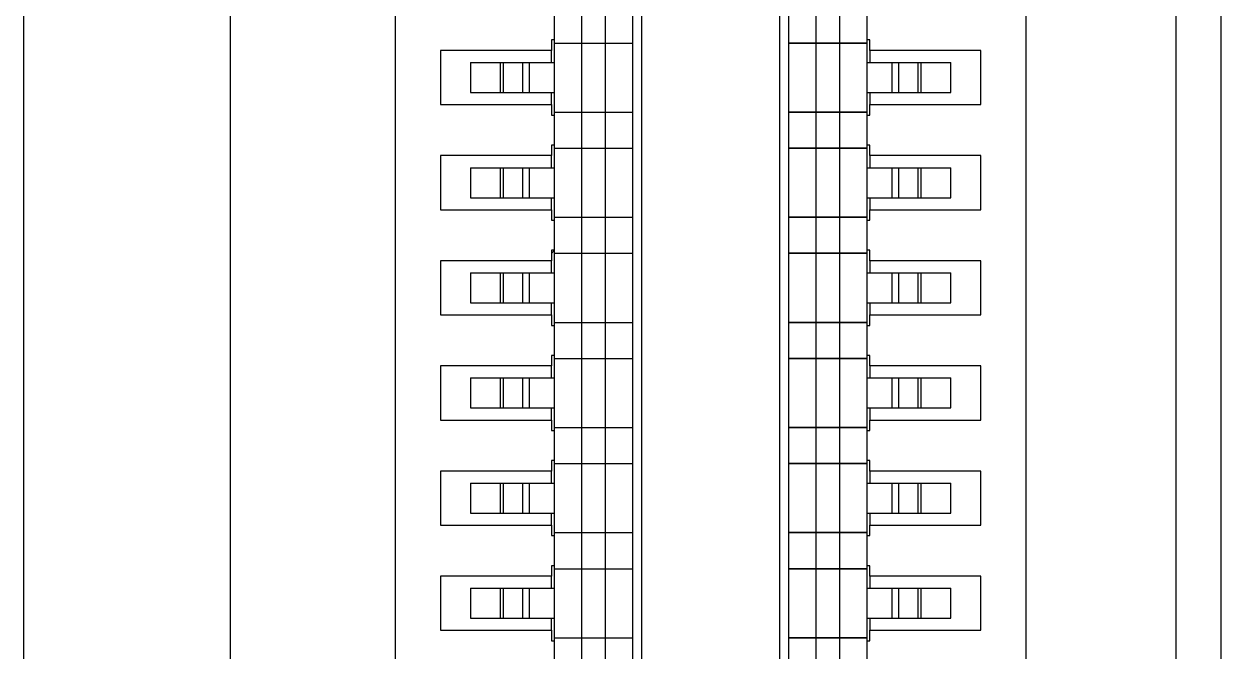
# Model space of a CAD drawing. Header units: millimetres. Extents: x 164 to 1164, y 133 to 906.
# Drawn here: x 537.22 to 549.18, y 326.65 to 332.92 of the extents above; entities that cross this region are included whole.
import ezdxf

# ---------------------------------------------------------------- set-up
doc = ezdxf.new("R2010")
doc.units = ezdxf.units.MM
for name, color, linetype in [('00侧挡板', 103, 'Continuous'), ('_10438', 7, 'Continuous'), ('_139725', 7, 'Continuous'), ('_150206', 7, 'Continuous'), ('_15829', 7, 'Continuous'), ('_205064', 7, 'Continuous'), ('_298551', 7, 'Continuous'), ('_329951', 7, 'Continuous'), ('_377435', 7, 'Continuous'), ('_395640', 7, 'Continuous'), ('_455281', 7, 'Continuous'), ('_510726', 7, 'Continuous'), ('_557848', 7, 'Continuous'), ('_563866', 7, 'Continuous')]:
    doc.layers.add(name, color=color, linetype=linetype)

# ---------------------------------------------------------------- blocks, each defined once
blk = doc.blocks.new('SFWER23')
at = {"color": 7}
for p, q in [((-187.8026, -338.7962), (-197.3999, -338.7962)), ((-187.8026, -338.9462), (-197.3999, -338.9462)), ((-198.1026, -342.0962), (-187.8026, -342.0962))]:
    blk.add_line(p, q, dxfattribs=at)
at = {"color": 3}
blk.add_line((-187.8026, -338.7962), (-197.3999, -338.7962), dxfattribs=at)
at = {"color": 2}
for p, q in [((-197.4326, -339.4462), (-188.4726, -339.4462)), ((-194.8173, -341.0262), (-194.8276, -341.0159)), ((-188.4726, -341.5462), (-197.4326, -341.5462))]:
    blk.add_line(p, q, dxfattribs=at)
at = {"color": 4}
for p, q in [((-195.4926, -339.5962), (-195.4926, -339.9662)), ((-195.3126, -339.5962), (-195.4926, -339.5962)), ((-195.3126, -339.9662), (-195.3126, -339.5962)), ((-195.1426, -339.5962), (-195.1426, -339.9662)), ((-194.9626, -339.5962), (-195.1426, -339.5962)), ((-194.9626, -339.9662), (-194.9626, -339.5962)), ((-194.7926, -339.5962), (-194.7926, -339.9662)), ((-194.6126, -339.5962), (-194.7926, -339.5962)), ((-194.6126, -339.9662), (-194.6126, -339.5962)), ((-194.4426, -339.5962), (-194.4426, -339.9662)), ((-194.2626, -339.5962), (-194.4426, -339.5962)), ((-194.2626, -339.9662), (-194.2626, -339.5962)), ((-194.0926, -339.5962), (-194.0926, -339.9662)), ((-193.9126, -339.5962), (-194.0926, -339.5962)), ((-193.9126, -339.9662), (-193.9126, -339.5962)), ((-193.7426, -339.5962), (-193.7426, -339.9662)), ((-193.5626, -339.5962), (-193.7426, -339.5962)), ((-193.5626, -339.9662), (-193.5626, -339.5962)), ((-195.4926, -339.9662), (-195.4526, -339.9662)), ((-195.3526, -339.9662), (-195.3126, -339.9662)), ((-195.1426, -339.9662), (-195.1026, -339.9662)), ((-195.0026, -339.9662), (-194.9626, -339.9662)), ((-194.7926, -339.9662), (-194.7526, -339.9662)), ((-194.6526, -339.9662), (-194.6126, -339.9662)), ((-194.4426, -339.9662), (-194.4026, -339.9662)), ((-194.3026, -339.9662), (-194.2626, -339.9662)), ((-194.0926, -339.9662), (-194.0526, -339.9662)), ((-193.9526, -339.9662), (-193.9126, -339.9662)), ((-193.7426, -339.9662), (-193.7026, -339.9662)), ((-193.6026, -339.9662), (-193.5626, -339.9662)), ((-195.4926, -341.0262), (-195.4926, -341.3962)), ((-195.4526, -341.0262), (-195.4926, -341.0262)), ((-195.3126, -341.0262), (-195.3526, -341.0262)), ((-195.3126, -341.3962), (-195.3126, -341.0262)), ((-195.1426, -341.0262), (-195.1426, -341.3962)), ((-195.1026, -341.0262), (-195.1426, -341.0262)), ((-194.9626, -341.0262), (-195.0026, -341.0262)), ((-194.9626, -341.3962), (-194.9626, -341.0262)), ((-194.7926, -341.0262), (-194.7926, -341.3962)), ((-194.7526, -341.0262), (-194.7926, -341.0262)), ((-194.6126, -341.0262), (-194.6526, -341.0262)), ((-194.6126, -341.3962), (-194.6126, -341.0262)), ((-194.4426, -341.0262), (-194.4426, -341.3962)), ((-194.4026, -341.0262), (-194.4426, -341.0262)), ((-194.2626, -341.0262), (-194.3026, -341.0262)), ((-194.2626, -341.3962), (-194.2626, -341.0262)), ((-194.0926, -341.0262), (-194.0926, -341.3962)), ((-194.0526, -341.0262), (-194.0926, -341.0262)), ((-193.9126, -341.0262), (-193.9526, -341.0262)), ((-193.9126, -341.3962), (-193.9126, -341.0262)), ((-193.7426, -341.0262), (-193.7426, -341.3962)), ((-193.7026, -341.0262), (-193.7426, -341.0262)), ((-193.5626, -341.0262), (-193.6026, -341.0262)), ((-193.5626, -341.3962), (-193.5626, -341.0262)), ((-195.4926, -341.3962), (-195.3126, -341.3962)), ((-195.1426, -341.3962), (-194.9626, -341.3962)), ((-194.7926, -341.3962), (-194.6126, -341.3962)), ((-194.4426, -341.3962), (-194.2626, -341.3962)), ((-194.0926, -341.3962), (-193.9126, -341.3962)), ((-193.7426, -341.3962), (-193.5626, -341.3962))]:
    blk.add_line(p, q, dxfattribs=at)
at = {"color": 1}
for p, q in [((-195.5276, -339.9662), (-195.5276, -339.9762)), ((-195.4926, -339.9662), (-195.5276, -339.9662)), ((-195.2776, -339.9662), (-195.3126, -339.9662)), ((-195.2776, -339.9762), (-195.2776, -339.9662)), ((-195.1776, -339.9662), (-195.1776, -339.9762)), ((-195.1426, -339.9662), (-195.1776, -339.9662)), ((-194.9276, -339.9662), (-194.9626, -339.9662)), ((-194.9276, -339.9762), (-194.9276, -339.9662)), ((-194.8276, -339.9662), (-194.8276, -339.9762)), ((-194.7926, -339.9662), (-194.8276, -339.9662)), ((-194.5776, -339.9662), (-194.6126, -339.9662)), ((-194.5776, -339.9762), (-194.5776, -339.9662)), ((-194.4776, -339.9662), (-194.4776, -339.9762)), ((-194.4426, -339.9662), (-194.4776, -339.9662)), ((-194.2276, -339.9662), (-194.2626, -339.9662)), ((-194.2276, -339.9762), (-194.2276, -339.9662)), ((-194.1276, -339.9662), (-194.1276, -339.9762)), ((-194.0926, -339.9662), (-194.1276, -339.9662)), ((-193.8776, -339.9662), (-193.9126, -339.9662)), ((-193.8776, -339.9762), (-193.8776, -339.9662)), ((-193.7776, -339.9662), (-193.7776, -339.9762)), ((-193.7426, -339.9662), (-193.7776, -339.9662)), ((-193.5276, -339.9662), (-193.5626, -339.9662)), ((-193.5276, -339.9762), (-193.5276, -339.9662)), ((-195.5276, -341.0162), (-195.5276, -341.0262)), ((-195.5276, -341.0262), (-195.4926, -341.0262)), ((-195.3126, -341.0262), (-195.2776, -341.0262)), ((-195.2776, -341.0262), (-195.2776, -341.0162)), ((-195.1776, -341.0162), (-195.1776, -341.0262)), ((-195.1776, -341.0262), (-195.1426, -341.0262)), ((-194.9626, -341.0262), (-194.9276, -341.0262)), ((-194.9276, -341.0262), (-194.9276, -341.0162)), ((-194.8276, -341.0162), (-194.8276, -341.0262)), ((-194.8276, -341.0262), (-194.7926, -341.0262)), ((-194.6126, -341.0262), (-194.5776, -341.0262)), ((-194.5776, -341.0262), (-194.5776, -341.0162)), ((-194.4776, -341.0162), (-194.4776, -341.0262)), ((-194.4776, -341.0262), (-194.4426, -341.0262)), ((-194.2626, -341.0262), (-194.2276, -341.0262)), ((-194.2276, -341.0262), (-194.2276, -341.0162)), ((-194.1276, -341.0162), (-194.1276, -341.0262)), ((-194.1276, -341.0262), (-194.0926, -341.0262)), ((-193.9126, -341.0262), (-193.8776, -341.0262)), ((-193.8776, -341.0262), (-193.8776, -341.0162)), ((-193.7776, -341.0162), (-193.7776, -341.0262)), ((-193.7776, -341.0262), (-193.7426, -341.0262)), ((-193.5626, -341.0262), (-193.5276, -341.0262)), ((-193.5276, -341.0262), (-193.5276, -341.0162))]:
    blk.add_line(p, q, dxfattribs=at)
at = {"color": 9}
blk.add_line((-187.3026, -342.7832), (-198.6026, -342.7832), dxfattribs=at)
blk.add_line((-187.3026, -342.7832), (-198.6026, -342.7832), dxfattribs=at)
at = {"layer": '_10438', "color": 7}
for p, q in [((-194.1176, -341.0162), (-194.1176, -340.7562)), ((-194.1176, -340.7562), (-193.8876, -340.7562)), ((-193.8876, -341.0162), (-193.8876, -340.7562)), ((-193.8876, -341.0162), (-194.1176, -341.0162)), ((-194.0526, -341.2962), (-194.0526, -341.0162)), ((-193.9526, -341.2962), (-193.9526, -341.0162)), ((-194.0526, -341.2962), (-193.9526, -341.2962))]:
    blk.add_line(p, q, dxfattribs=at)
at = {"layer": '_10438', "color": 9}
for p, q in [((-193.8876, -340.8462), (-194.1176, -340.8462)), ((-194.1176, -340.9262), (-193.8876, -340.9262)), ((-194.0526, -341.1012), (-193.9526, -341.1012)), ((-193.9526, -341.1215), (-194.0526, -341.1215)), ((-194.0526, -341.187), (-193.9526, -341.187)), ((-193.9526, -341.1962), (-194.0526, -341.1962))]:
    blk.add_line(p, q, dxfattribs=at)
at = {"layer": '_139725', "color": 7}
for p, q in [((-195.6376, -339.9762), (-195.5176, -339.9762)), ((-195.5176, -340.2362), (-195.5176, -339.9762)), ((-195.2876, -339.9762), (-195.2876, -340.2362)), ((-195.2876, -339.9762), (-195.1676, -339.9762)), ((-195.1676, -340.2362), (-195.1676, -339.9762)), ((-194.9376, -339.9762), (-194.9376, -340.2362)), ((-194.9376, -339.9762), (-194.8176, -339.9762)), ((-194.8176, -340.2362), (-194.8176, -339.9762)), ((-194.5876, -339.9762), (-194.5876, -340.2362)), ((-194.5876, -339.9762), (-194.4676, -339.9762)), ((-194.4676, -340.2362), (-194.4676, -339.9762)), ((-194.2376, -339.9762), (-194.2376, -340.2362)), ((-194.2376, -339.9762), (-194.1176, -339.9762)), ((-194.1176, -340.2362), (-194.1176, -339.9762)), ((-193.8876, -339.9762), (-193.8876, -340.2362)), ((-193.8876, -339.9762), (-193.7676, -339.9762)), ((-193.7676, -340.2362), (-193.7676, -339.9762)), ((-193.5376, -339.9762), (-193.5376, -340.2362)), ((-193.5376, -339.9762), (-193.4176, -339.9762)), ((-195.5176, -340.2362), (-195.6376, -340.2362)), ((-195.1676, -340.2362), (-195.2876, -340.2362)), ((-194.8176, -340.2362), (-194.9376, -340.2362)), ((-194.4676, -340.2362), (-194.5876, -340.2362)), ((-194.1176, -340.2362), (-194.2376, -340.2362)), ((-193.7676, -340.2362), (-193.8876, -340.2362)), ((-193.4176, -340.2362), (-193.5376, -340.2362)), ((-188.307, -340.2662), (-197.5983, -340.2662)), ((-197.5983, -340.7262), (-188.307, -340.7262)), ((-195.6376, -340.7562), (-195.5176, -340.7562)), ((-195.5176, -341.0162), (-195.5176, -340.7562)), ((-195.2876, -341.0162), (-195.2876, -340.7562)), ((-195.2876, -340.7562), (-195.1676, -340.7562)), ((-195.1676, -341.0162), (-195.1676, -340.7562)), ((-194.9376, -341.0162), (-194.9376, -340.7562)), ((-194.9376, -340.7562), (-194.8176, -340.7562)), ((-194.8176, -341.0162), (-194.8176, -340.7562)), ((-194.5876, -341.0162), (-194.5876, -340.7562)), ((-194.5876, -340.7562), (-194.4676, -340.7562)), ((-194.4676, -341.0162), (-194.4676, -340.7562)), ((-194.2376, -341.0162), (-194.2376, -340.7562)), ((-194.2376, -340.7562), (-194.1176, -340.7562)), ((-194.1176, -341.0162), (-194.1176, -340.7562)), ((-193.8876, -341.0162), (-193.8876, -340.7562)), ((-193.8876, -340.7562), (-193.7676, -340.7562)), ((-193.7676, -341.0162), (-193.7676, -340.7562)), ((-193.5376, -341.0162), (-193.5376, -340.7562)), ((-193.5376, -340.7562), (-193.4176, -340.7562)), ((-195.5176, -341.0162), (-195.6376, -341.0162)), ((-195.1676, -341.0162), (-195.2876, -341.0162)), ((-194.8176, -341.0162), (-194.9376, -341.0162)), ((-194.4676, -341.0162), (-194.5876, -341.0162)), ((-194.1176, -341.0162), (-194.2376, -341.0162)), ((-193.7676, -341.0162), (-193.8876, -341.0162)), ((-193.4176, -341.0162), (-193.5376, -341.0162))]:
    blk.add_line(p, q, dxfattribs=at)
at = {"layer": '_139725', "color": 9}
for p, q in [((-195.5176, -340.0662), (-195.6376, -340.0662)), ((-195.1676, -340.0662), (-195.2876, -340.0662)), ((-194.8176, -340.0662), (-194.9376, -340.0662)), ((-194.4676, -340.0662), (-194.5876, -340.0662)), ((-194.1176, -340.0662), (-194.2376, -340.0662)), ((-193.7676, -340.0662), (-193.8876, -340.0662)), ((-193.4176, -340.0662), (-193.5376, -340.0662)), ((-195.6376, -340.1462), (-195.5176, -340.1462)), ((-195.2876, -340.1462), (-195.1676, -340.1462)), ((-194.9376, -340.1462), (-194.8176, -340.1462)), ((-194.5876, -340.1462), (-194.4676, -340.1462)), ((-194.2376, -340.1462), (-194.1176, -340.1462)), ((-193.8876, -340.1462), (-193.7676, -340.1462)), ((-193.5376, -340.1462), (-193.4176, -340.1462)), ((-195.5176, -340.8462), (-195.6376, -340.8462)), ((-195.1676, -340.8462), (-195.2876, -340.8462)), ((-194.8176, -340.8462), (-194.9376, -340.8462)), ((-194.4676, -340.8462), (-194.5876, -340.8462)), ((-194.1176, -340.8462), (-194.2376, -340.8462)), ((-193.7676, -340.8462), (-193.8876, -340.8462)), ((-193.4176, -340.8462), (-193.5376, -340.8462)), ((-195.6376, -340.9262), (-195.5176, -340.9262)), ((-195.2876, -340.9262), (-195.1676, -340.9262)), ((-194.9376, -340.9262), (-194.8176, -340.9262)), ((-194.5876, -340.9262), (-194.4676, -340.9262)), ((-194.2376, -340.9262), (-194.1176, -340.9262)), ((-193.8876, -340.9262), (-193.7676, -340.9262)), ((-193.5376, -340.9262), (-193.4176, -340.9262))]:
    blk.add_line(p, q, dxfattribs=at)
at = {"layer": '_150206', "color": 7}
for p, q in [((-195.4526, -339.9762), (-195.4526, -339.6962)), ((-195.3526, -339.6962), (-195.4526, -339.6962)), ((-195.3526, -339.9762), (-195.3526, -339.6962)), ((-195.5176, -339.9762), (-195.5176, -340.2362)), ((-195.5176, -339.9762), (-195.2876, -339.9762)), ((-195.2876, -340.2362), (-195.2876, -339.9762)), ((-195.2876, -340.2362), (-195.5176, -340.2362))]:
    blk.add_line(p, q, dxfattribs=at)
at = {"layer": '_150206', "color": 9}
for p, q in [((-195.4526, -339.7962), (-195.3526, -339.7962)), ((-195.3526, -339.8054), (-195.4526, -339.8054)), ((-195.4526, -339.871), (-195.3526, -339.871)), ((-195.3526, -339.8912), (-195.4526, -339.8912)), ((-195.2876, -340.0662), (-195.5176, -340.0662)), ((-195.5176, -340.1462), (-195.2876, -340.1462))]:
    blk.add_line(p, q, dxfattribs=at)
at = {"layer": '_15829', "color": 7}
for p, q in [((-194.4676, -341.0162), (-194.4676, -340.7562)), ((-194.4676, -340.7562), (-194.2376, -340.7562)), ((-194.2376, -341.0162), (-194.2376, -340.7562)), ((-194.2376, -341.0162), (-194.4676, -341.0162)), ((-194.4026, -341.2962), (-194.4026, -341.0162)), ((-194.3026, -341.2962), (-194.3026, -341.0162)), ((-194.4026, -341.2962), (-194.3026, -341.2962))]:
    blk.add_line(p, q, dxfattribs=at)
at = {"layer": '_15829', "color": 9}
for p, q in [((-194.2376, -340.8462), (-194.4676, -340.8462)), ((-194.4676, -340.9262), (-194.2376, -340.9262)), ((-194.4026, -341.1012), (-194.3026, -341.1012)), ((-194.3026, -341.1215), (-194.4026, -341.1215)), ((-194.4026, -341.187), (-194.3026, -341.187)), ((-194.3026, -341.1962), (-194.4026, -341.1962))]:
    blk.add_line(p, q, dxfattribs=at)
at = {"layer": '_205064', "color": 7}
for p, q in [((-195.5176, -341.0162), (-195.5176, -340.7562)), ((-195.5176, -340.7562), (-195.2876, -340.7562)), ((-195.2876, -341.0162), (-195.2876, -340.7562)), ((-195.2876, -341.0162), (-195.5176, -341.0162)), ((-195.4526, -341.2962), (-195.4526, -341.0162)), ((-195.3526, -341.2962), (-195.3526, -341.0162)), ((-195.4526, -341.2962), (-195.3526, -341.2962))]:
    blk.add_line(p, q, dxfattribs=at)
at = {"layer": '_205064', "color": 9}
for p, q in [((-195.2876, -340.8462), (-195.5176, -340.8462)), ((-195.5176, -340.9262), (-195.2876, -340.9262)), ((-195.4526, -341.1012), (-195.3526, -341.1012)), ((-195.3526, -341.1215), (-195.4526, -341.1215)), ((-195.4526, -341.187), (-195.3526, -341.187)), ((-195.3526, -341.1962), (-195.4526, -341.1962))]:
    blk.add_line(p, q, dxfattribs=at)
at = {"layer": '_298551', "color": 7}
for p, q in [((-195.1026, -339.9762), (-195.1026, -339.6962)), ((-195.0026, -339.6962), (-195.1026, -339.6962)), ((-195.0026, -339.9762), (-195.0026, -339.6962)), ((-195.1676, -339.9762), (-195.1676, -340.2362)), ((-195.1676, -339.9762), (-194.9376, -339.9762)), ((-194.9376, -340.2362), (-194.9376, -339.9762)), ((-194.9376, -340.2362), (-195.1676, -340.2362))]:
    blk.add_line(p, q, dxfattribs=at)
at = {"layer": '_298551', "color": 9}
for p, q in [((-195.1026, -339.7962), (-195.0026, -339.7962)), ((-195.0026, -339.8054), (-195.1026, -339.8054)), ((-195.1026, -339.871), (-195.0026, -339.871)), ((-195.0026, -339.8912), (-195.1026, -339.8912)), ((-194.9376, -340.0662), (-195.1676, -340.0662)), ((-195.1676, -340.1462), (-194.9376, -340.1462))]:
    blk.add_line(p, q, dxfattribs=at)
at = {"layer": '_329951', "color": 7}
for p, q in [((-194.4026, -339.9762), (-194.4026, -339.6962)), ((-194.3026, -339.6962), (-194.4026, -339.6962)), ((-194.3026, -339.9762), (-194.3026, -339.6962)), ((-194.4676, -339.9762), (-194.4676, -340.2362)), ((-194.4676, -339.9762), (-194.2376, -339.9762)), ((-194.2376, -340.2362), (-194.2376, -339.9762)), ((-194.2376, -340.2362), (-194.4676, -340.2362))]:
    blk.add_line(p, q, dxfattribs=at)
at = {"layer": '_329951', "color": 9}
for p, q in [((-194.4026, -339.7962), (-194.3026, -339.7962)), ((-194.3026, -339.8054), (-194.4026, -339.8054)), ((-194.4026, -339.871), (-194.3026, -339.871)), ((-194.3026, -339.8912), (-194.4026, -339.8912)), ((-194.2376, -340.0662), (-194.4676, -340.0662)), ((-194.4676, -340.1462), (-194.2376, -340.1462))]:
    blk.add_line(p, q, dxfattribs=at)
at = {"layer": '_377435', "color": 7}
for p, q in [((-194.8176, -341.0162), (-194.8176, -340.7562)), ((-194.8176, -340.7562), (-194.5876, -340.7562)), ((-194.5876, -341.0162), (-194.5876, -340.7562)), ((-194.5876, -341.0162), (-194.8176, -341.0162)), ((-194.7526, -341.2962), (-194.7526, -341.0162)), ((-194.6526, -341.2962), (-194.6526, -341.0162)), ((-194.7526, -341.2962), (-194.6526, -341.2962))]:
    blk.add_line(p, q, dxfattribs=at)
at = {"layer": '_377435', "color": 9}
for p, q in [((-194.5876, -340.8462), (-194.8176, -340.8462)), ((-194.8176, -340.9262), (-194.5876, -340.9262)), ((-194.7526, -341.1012), (-194.6526, -341.1012)), ((-194.6526, -341.1215), (-194.7526, -341.1215)), ((-194.7526, -341.187), (-194.6526, -341.187)), ((-194.6526, -341.1962), (-194.7526, -341.1962))]:
    blk.add_line(p, q, dxfattribs=at)
at = {"layer": '_395640', "color": 7}
for p, q in [((-194.0526, -339.9762), (-194.0526, -339.6962)), ((-193.9526, -339.6962), (-194.0526, -339.6962)), ((-193.9526, -339.9762), (-193.9526, -339.6962)), ((-194.1176, -339.9762), (-194.1176, -340.2362)), ((-194.1176, -339.9762), (-193.8876, -339.9762)), ((-193.8876, -340.2362), (-193.8876, -339.9762)), ((-193.8876, -340.2362), (-194.1176, -340.2362))]:
    blk.add_line(p, q, dxfattribs=at)
at = {"layer": '_395640', "color": 9}
for p, q in [((-194.0526, -339.7962), (-193.9526, -339.7962)), ((-193.9526, -339.8054), (-194.0526, -339.8054)), ((-194.0526, -339.871), (-193.9526, -339.871)), ((-193.9526, -339.8912), (-194.0526, -339.8912)), ((-193.8876, -340.0662), (-194.1176, -340.0662)), ((-194.1176, -340.1462), (-193.8876, -340.1462))]:
    blk.add_line(p, q, dxfattribs=at)
at = {"layer": '_455281', "color": 7}
for p, q in [((-194.7526, -339.9762), (-194.7526, -339.6962)), ((-194.6526, -339.6962), (-194.7526, -339.6962)), ((-194.6526, -339.9762), (-194.6526, -339.6962)), ((-194.8176, -339.9762), (-194.8176, -340.2362)), ((-194.8176, -339.9762), (-194.5876, -339.9762)), ((-194.5876, -340.2362), (-194.5876, -339.9762)), ((-194.5876, -340.2362), (-194.8176, -340.2362))]:
    blk.add_line(p, q, dxfattribs=at)
at = {"layer": '_455281', "color": 9}
for p, q in [((-194.7526, -339.7962), (-194.6526, -339.7962)), ((-194.6526, -339.8054), (-194.7526, -339.8054)), ((-194.7526, -339.871), (-194.6526, -339.871)), ((-194.6526, -339.8912), (-194.7526, -339.8912)), ((-194.5876, -340.0662), (-194.8176, -340.0662)), ((-194.8176, -340.1462), (-194.5876, -340.1462))]:
    blk.add_line(p, q, dxfattribs=at)
at = {"layer": '_510726', "color": 7}
for p, q in [((-193.7676, -341.0162), (-193.7676, -340.7562)), ((-193.7676, -340.7562), (-193.5376, -340.7562)), ((-193.5376, -341.0162), (-193.5376, -340.7562)), ((-193.5376, -341.0162), (-193.7676, -341.0162)), ((-193.7026, -341.2962), (-193.7026, -341.0162)), ((-193.6026, -341.2962), (-193.6026, -341.0162)), ((-193.7026, -341.2962), (-193.6026, -341.2962))]:
    blk.add_line(p, q, dxfattribs=at)
at = {"layer": '_510726', "color": 9}
for p, q in [((-193.5376, -340.8462), (-193.7676, -340.8462)), ((-193.7676, -340.9262), (-193.5376, -340.9262)), ((-193.7026, -341.1012), (-193.6026, -341.1012)), ((-193.6026, -341.1215), (-193.7026, -341.1215)), ((-193.7026, -341.187), (-193.6026, -341.187)), ((-193.6026, -341.1962), (-193.7026, -341.1962))]:
    blk.add_line(p, q, dxfattribs=at)
at = {"layer": '_557848', "color": 7}
for p, q in [((-195.1676, -341.0162), (-195.1676, -340.7562)), ((-195.1676, -340.7562), (-194.9376, -340.7562)), ((-194.9376, -341.0162), (-194.9376, -340.7562)), ((-194.9376, -341.0162), (-195.1676, -341.0162)), ((-195.1026, -341.2962), (-195.1026, -341.0162)), ((-195.0026, -341.2962), (-195.0026, -341.0162)), ((-195.1026, -341.2962), (-195.0026, -341.2962))]:
    blk.add_line(p, q, dxfattribs=at)
at = {"layer": '_557848', "color": 9}
for p, q in [((-194.9376, -340.8462), (-195.1676, -340.8462)), ((-195.1676, -340.9262), (-194.9376, -340.9262)), ((-195.1026, -341.1012), (-195.0026, -341.1012)), ((-195.0026, -341.1215), (-195.1026, -341.1215)), ((-195.1026, -341.187), (-195.0026, -341.187)), ((-195.0026, -341.1962), (-195.1026, -341.1962))]:
    blk.add_line(p, q, dxfattribs=at)
at = {"layer": '_563866', "color": 7}
for p, q in [((-193.7026, -339.9762), (-193.7026, -339.6962)), ((-193.6026, -339.6962), (-193.7026, -339.6962)), ((-193.6026, -339.9762), (-193.6026, -339.6962)), ((-193.7676, -339.9762), (-193.7676, -340.2362)), ((-193.7676, -339.9762), (-193.5376, -339.9762)), ((-193.5376, -340.2362), (-193.5376, -339.9762)), ((-193.5376, -340.2362), (-193.7676, -340.2362))]:
    blk.add_line(p, q, dxfattribs=at)
at = {"layer": '_563866', "color": 9}
for p, q in [((-193.7026, -339.7962), (-193.6026, -339.7962)), ((-193.6026, -339.8054), (-193.7026, -339.8054)), ((-193.7026, -339.871), (-193.6026, -339.871)), ((-193.6026, -339.8912), (-193.7026, -339.8912)), ((-193.5376, -340.0662), (-193.7676, -340.0662)), ((-193.7676, -340.1462), (-193.5376, -340.1462))]:
    blk.add_line(p, q, dxfattribs=at)

msp = doc.modelspace()

# ---------------------------------------------------------------- block references
at = {"layer": '00侧挡板', "xscale": 3, "yscale": 3, "zscale": 3, "rotation": 270}
msp.add_blockref('SFWER23', (1565.573, -253.826), dxfattribs=at)

doc.saveas('drawing.dxf')
